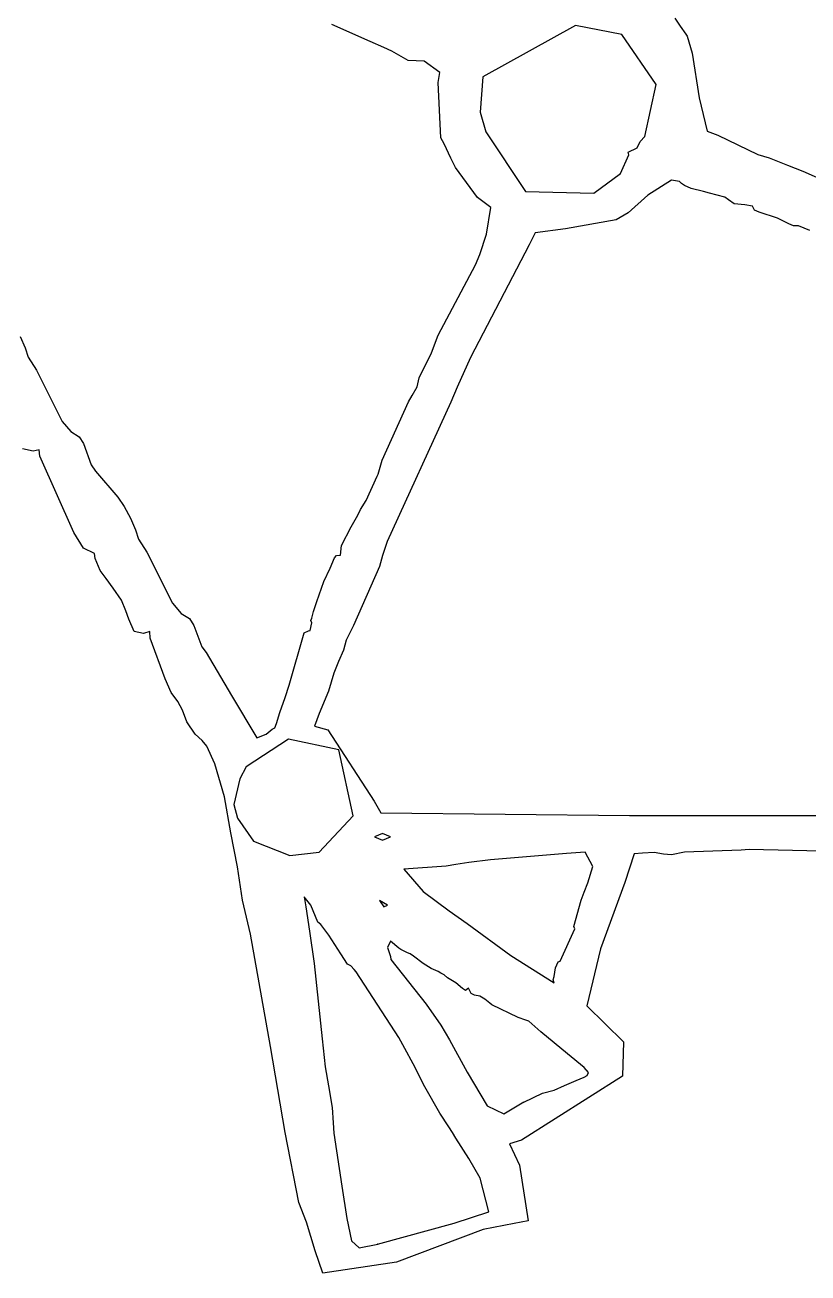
# Model space of a CAD drawing. Extents: x 0 to 208, y 1 to 205.
# Drawn here: x 175.865 to 178.357, y 198.006 to 201.978 of the extents above; entities that cross this region are included whole.
import ezdxf

# ---------------------------------------------------------------- set-up
doc = ezdxf.new("R2010")
doc.units = 0

msp = doc.modelspace()

# ---------------------------------------------------------------- linework, layer by layer
at = {"layer": 'test'}
for p, q in [((177.933151, 202.000537), (177.949774, 201.974685)), ((176.963127, 201.925658), (176.841721, 201.980053)), ((177.616907, 201.976931), (177.321962, 201.813163)), ((177.764266, 201.948382), (177.616907, 201.976931)), ((177.873461, 201.788613), (177.764266, 201.948382)), ((177.949774, 201.974685), (177.967216, 201.948834)), ((177.967216, 201.948834), (177.972042, 201.94271)), ((177.006908, 201.907144), (176.963127, 201.925658)), ((177.032421, 201.894698), (177.006908, 201.907144)), ((177.972042, 201.94271), (177.987761, 201.888416)), ((177.084392, 201.865177), (177.032421, 201.894698)), ((177.134704, 201.863202), (177.084392, 201.865177)), ((177.987761, 201.888416), (178.009916, 201.746357)), ((177.1851, 201.826679), (177.134704, 201.863202)), ((177.179992, 201.794966), (177.1851, 201.826679)), ((177.188628, 201.619751), (177.179992, 201.794966)), ((177.321962, 201.813163), (177.313722, 201.701445)), ((177.837216, 201.623225), (177.873461, 201.788613)), ((178.009916, 201.746357), (178.035908, 201.640357)), ((177.313722, 201.701445), (177.331276, 201.638662)), ((177.331276, 201.638662), (177.457754, 201.448439)), ((178.035908, 201.640357), (178.069546, 201.628249)), ((178.069546, 201.628249), (178.197076, 201.566172)), ((177.198816, 201.600673), (177.188628, 201.619751)), ((177.220208, 201.555001), (177.198816, 201.600673)), ((177.78413, 201.573977), (177.812465, 201.587495)), ((177.812465, 201.587495), (177.822343, 201.607646)), ((177.822343, 201.607646), (177.837216, 201.623225)), ((177.235025, 201.524964), (177.220208, 201.555001)), ((177.759971, 201.506255), (177.785823, 201.564748)), ((177.785823, 201.564748), (177.78413, 201.573977)), ((178.197076, 201.566172), (178.23247, 201.555871)), ((178.23247, 201.555871), (178.290938, 201.5327)), ((177.304629, 201.429042), (177.235025, 201.524964)), ((178.290938, 201.5327), (178.339844, 201.512832)), ((178.339844, 201.512832), (178.412618, 201.481206)), ((177.674755, 201.442789), (177.759971, 201.506255)), ((177.921746, 201.484186), (177.847104, 201.437284)), ((177.947513, 201.480404), (177.921746, 201.484186)), ((177.954032, 201.474252), (177.947513, 201.480404)), ((177.963204, 201.467253), (177.954032, 201.474252)), ((177.346988, 201.397355), (177.304629, 201.429042)), ((177.457754, 201.448439), (177.674783, 201.442766)), ((177.674783, 201.442766), (177.674755, 201.442789)), ((177.847104, 201.437284), (177.783985, 201.380086)), ((177.985076, 201.457629), (177.963204, 201.467253)), ((178.023986, 201.448908), (177.985076, 201.457629)), ((178.042867, 201.443631), (178.023986, 201.448908)), ((178.091658, 201.430113), (178.042867, 201.443631)), ((178.103962, 201.42142), (178.091658, 201.430113)), ((177.333272, 201.31297), (177.346988, 201.397355)), ((178.12146, 201.409539), (178.103962, 201.42142)), ((178.15568, 201.405559), (178.12146, 201.409539)), ((178.179556, 201.401975), (178.15568, 201.405559)), ((178.18568, 201.388824), (178.179556, 201.401975)), ((178.200581, 201.382699), (178.18568, 201.388824)), ((177.745862, 201.358439), (177.584346, 201.329176)), ((177.783985, 201.380086), (177.745862, 201.358439)), ((178.259074, 201.36396), (178.200581, 201.382699)), ((178.295281, 201.345503), (178.259074, 201.36396)), ((177.312585, 201.248291), (177.333272, 201.31297)), ((177.488687, 201.317069), (177.469581, 201.278286)), ((177.584346, 201.329176), (177.488687, 201.317069)), ((178.310803, 201.338757), (178.295281, 201.345503)), ((178.326325, 201.338757), (178.310803, 201.338757)), ((178.361831, 201.324505), (178.326325, 201.338757)), ((177.469581, 201.278286), (177.282403, 200.919915)), ((177.298107, 201.215539), (177.312585, 201.248291)), ((177.179438, 200.990865), (177.298107, 201.215539)), ((175.849202, 200.9874), (175.865514, 200.950658)), ((177.158018, 200.935512), (177.179438, 200.990865)), ((175.865514, 200.950658), (175.875053, 200.920703)), ((175.875053, 200.920703), (175.901272, 200.879476)), ((177.119568, 200.855364), (177.158018, 200.935512)), ((177.282403, 200.919915), (177.239607, 200.826163)), ((175.901272, 200.879476), (175.983023, 200.716925)), ((177.112907, 200.826823), (177.119568, 200.855364)), ((177.08508, 200.779071), (177.097385, 200.798911)), ((177.097385, 200.798911), (177.112907, 200.826823)), ((177.239607, 200.826163), (177.219823, 200.777965)), ((177.001923, 200.593214), (177.08508, 200.779071)), ((177.219823, 200.777965), (177.01688, 200.334038)), ((175.983023, 200.716925), (176.01037, 200.684681)), ((176.01037, 200.684681), (176.037153, 200.668115)), ((176.037153, 200.668115), (176.050841, 200.646073)), ((176.050841, 200.646073), (176.075987, 200.578856)), ((175.890694, 200.621824), (175.856914, 200.629698)), ((175.910336, 200.626735), (175.890694, 200.621824)), ((175.912312, 200.606359), (175.910336, 200.626735)), ((176.020798, 200.363129), (175.912312, 200.606359)), ((176.075987, 200.578856), (176.088828, 200.558169)), ((176.088828, 200.558169), (176.160281, 200.475746)), ((176.988772, 200.549261), (177.001923, 200.593214)), ((176.950203, 200.465012), (176.985498, 200.542572)), ((176.985498, 200.542572), (176.988772, 200.549261)), ((176.160281, 200.475746), (176.180065, 200.445862)), ((176.180065, 200.445862), (176.200611, 200.409035)), ((176.923731, 200.418482), (176.932819, 200.436572)), ((176.932819, 200.436572), (176.950203, 200.465012)), ((176.200611, 200.409035), (176.217092, 200.371533)), ((176.902875, 200.381559), (176.923731, 200.418482)), ((176.051218, 200.31385), (176.020798, 200.363129)), ((176.217092, 200.371533), (176.226631, 200.341578)), ((176.872186, 200.322098), (176.902875, 200.381559)), ((176.226631, 200.341578), (176.25285, 200.300351)), ((176.868771, 200.291189), (176.872186, 200.322098)), ((177.01688, 200.334038), (177.002656, 200.289947)), ((176.086149, 200.296832), (176.051218, 200.31385)), ((176.088407, 200.280943), (176.086149, 200.296832)), ((176.103873, 200.241801), (176.088407, 200.280943)), ((176.25285, 200.300351), (176.334604, 200.1378)), ((176.836005, 200.249513), (176.849749, 200.282129)), ((176.849749, 200.282129), (176.855817, 200.290342)), ((176.855817, 200.290342), (176.868771, 200.291189)), ((177.002656, 200.289947), (176.992468, 200.255347)), ((176.123205, 200.216909), (176.103873, 200.241801)), ((176.816221, 200.207216), (176.836005, 200.249513)), ((176.992468, 200.255347), (176.90974, 200.066758)), ((176.145783, 200.186525), (176.123205, 200.216909)), ((176.793361, 200.143115), (176.816221, 200.207216)), ((176.171945, 200.147381), (176.145783, 200.186525)), ((176.185548, 200.114014), (176.171945, 200.147381)), ((176.334604, 200.1378), (176.361951, 200.105556)), ((176.783032, 200.11211), (176.793361, 200.143115)), ((176.195595, 200.087655), (176.185548, 200.114014)), ((176.212105, 200.047757), (176.195595, 200.087655)), ((176.361951, 200.105556), (176.388734, 200.089018)), ((176.388734, 200.089018), (176.402422, 200.066977)), ((176.774904, 200.083634), (176.777444, 200.090548)), ((176.777726, 200.075703), (176.774904, 200.083634)), ((176.777444, 200.090548), (176.783032, 200.11211)), ((176.241549, 200.041858), (176.212105, 200.047757)), ((176.261841, 200.047644), (176.241549, 200.041858)), ((176.263534, 200.026675), (176.261841, 200.047644)), ((176.402422, 200.066977), (176.428019, 199.999757)), ((176.706045, 199.877564), (176.753512, 200.044151)), ((176.753512, 200.044151), (176.767312, 200.050247)), ((176.767312, 200.050247), (176.772562, 200.051376)), ((176.772562, 200.051376), (176.777726, 200.075703)), ((176.90974, 200.066758), (176.887247, 200.020738)), ((176.311035, 199.897011), (176.263534, 200.026675)), ((176.428019, 199.999757), (176.441453, 199.981525)), ((176.887247, 200.020738), (176.878554, 199.988396)), ((176.441453, 199.981525), (176.522203, 199.844057)), ((176.878554, 199.988396), (176.863032, 199.953005)), ((176.863032, 199.953005), (176.84751, 199.915029)), ((176.329944, 199.854009), (176.311035, 199.897011)), ((176.84751, 199.915029), (176.831113, 199.858241)), ((176.351562, 199.82566), (176.329944, 199.854009)), ((176.522203, 199.844057), (176.602757, 199.70975)), ((176.692329, 199.838045), (176.706045, 199.877564)), ((176.831113, 199.858241), (176.800639, 199.786618)), ((176.366096, 199.797691), (176.351562, 199.82566)), ((176.676016, 199.790482), (176.692329, 199.838045)), ((176.379502, 199.761014), (176.366096, 199.797691)), ((176.406454, 199.72093), (176.379502, 199.761014)), ((176.664699, 199.755012), (176.676016, 199.790482)), ((176.800639, 199.786618), (176.786556, 199.746681)), ((176.428326, 199.701118), (176.406454, 199.72093)), ((176.602757, 199.70975), (176.632526, 199.721745)), ((176.632526, 199.721745), (176.632865, 199.721569)), ((176.632865, 199.721569), (176.650955, 199.737712)), ((176.650955, 199.737712), (176.660325, 199.741663)), ((176.660325, 199.741663), (176.664699, 199.755012)), ((176.786556, 199.746681), (176.828584, 199.735364)), ((176.828584, 199.735364), (176.97578, 199.508331)), ((176.443736, 199.68362), (176.428326, 199.701118)), ((176.469474, 199.626456), (176.443736, 199.68362)), ((176.703111, 199.705239), (176.568226, 199.617866)), ((176.863089, 199.671245), (176.703111, 199.705239)), ((176.909255, 199.461402), (176.863089, 199.671245)), ((176.499364, 199.522068), (176.469474, 199.626456)), ((176.568226, 199.617866), (176.548584, 199.579266)), ((176.548584, 199.579266), (176.52959, 199.498043)), ((176.5196, 199.407748), (176.499364, 199.522068)), ((176.52959, 199.498043), (176.541641, 199.454355)), ((176.97578, 199.508331), (176.997455, 199.470612)), ((176.541641, 199.454355), (176.591766, 199.380949)), ((176.800907, 199.345338), (176.909255, 199.461402)), ((176.997455, 199.470612), (177.788563, 199.46223)), ((177.788563, 199.46223), (179.215663, 199.463641)), ((176.541585, 199.299166), (176.5196, 199.407748)), ((177.002564, 199.404958), (176.976712, 199.394628)), ((177.028415, 199.394628), (177.002564, 199.404958)), ((176.591766, 199.380949), (176.707974, 199.335325)), ((176.976712, 199.394628), (177.002564, 199.384299)), ((177.002564, 199.384299), (177.028415, 199.394628)), ((177.028415, 199.394628), (177.028415, 199.394628)), ((176.707974, 199.335325), (176.80091, 199.345344)), ((176.80091, 199.345344), (176.800907, 199.345338)), ((177.588148, 199.342081), (177.346538, 199.321168)), ((177.647366, 199.345806), (177.588148, 199.342081)), ((177.671581, 199.300634), (177.647366, 199.345806)), ((177.803755, 199.340719), (177.77375, 199.249787)), ((177.829974, 199.342694), (177.803755, 199.340719)), ((177.867439, 199.344388), (177.829974, 199.342694)), ((177.89644, 199.339816), (177.867439, 199.344388)), ((177.922433, 199.337558), (177.89644, 199.339816)), ((177.963902, 199.345432), (177.922433, 199.337558)), ((178.144025, 199.352516), (177.963902, 199.345432)), ((178.169736, 199.354773), (178.144025, 199.352516)), ((178.941142, 199.335385), (178.169736, 199.354773)), ((176.557192, 199.192912), (176.541585, 199.299166)), ((177.204727, 199.300764), (177.069949, 199.29193)), ((177.069949, 199.29193), (177.131829, 199.220147)), ((177.236096, 199.307057), (177.204727, 199.300764)), ((177.277252, 199.312984), (177.236096, 199.307057)), ((177.346538, 199.321168), (177.277252, 199.312984)), ((177.656313, 199.248019), (177.671581, 199.300634)), ((177.643726, 199.218883), (177.656313, 199.248019)), ((177.77375, 199.249787), (177.696181, 199.037787)), ((177.131829, 199.220147), (177.214559, 199.158764)), ((177.634807, 199.192523), (177.643726, 199.218883)), ((176.58262, 199.084324), (176.557192, 199.192912)), ((176.774263, 199.177463), (176.753209, 199.203315)), ((176.753209, 199.203315), (176.758995, 199.172287)), ((176.758995, 199.172287), (176.770171, 199.094727)), ((176.796982, 199.123172), (176.774263, 199.177463)), ((177.018017, 199.177529), (176.993153, 199.192204)), ((176.993153, 199.192204), (177.007123, 199.171461)), ((177.007123, 199.171461), (177.017989, 199.177529)), ((177.017989, 199.177529), (177.018017, 199.177529)), ((177.611242, 199.108861), (177.634807, 199.192523)), ((177.214559, 199.158764), (177.272356, 199.118256)), ((176.770171, 199.094727), (176.785496, 198.991315)), ((176.806634, 199.115411), (176.796982, 199.123172)), ((176.831695, 199.081801), (176.806634, 199.115411)), ((177.272356, 199.118256), (177.411062, 199.016899)), ((177.567921, 198.998939), (177.614262, 199.10206)), ((177.614262, 199.10206), (177.611242, 199.108861)), ((176.645902, 198.72755), (176.58262, 199.084324)), ((176.869948, 199.02254), (176.831695, 199.081801)), ((177.028309, 199.06204), (177.018432, 199.042849)), ((177.054161, 199.039858), (177.028309, 199.06204)), ((176.891425, 198.988931), (176.869948, 199.02254)), ((177.018432, 199.042849), (177.028225, 199.013461)), ((177.028225, 199.013461), (177.028789, 199.004148)), ((177.060906, 199.036189), (177.054161, 199.039858)), ((177.082355, 199.024985), (177.060906, 199.036189)), ((177.090652, 199.022445), (177.082355, 199.024985)), ((177.101489, 199.014684), (177.090652, 199.022445)), ((177.131727, 198.991428), (177.101489, 199.014684)), ((177.411062, 199.016899), (177.548676, 198.929961)), ((177.696181, 199.037787), (177.652358, 198.856815)), ((176.785496, 198.991315), (176.810896, 198.752219)), ((176.901782, 198.983568), (176.891425, 198.988931)), ((176.911858, 198.972449), (176.901782, 198.983568)), ((176.918603, 198.964688), (176.911858, 198.972449)), ((177.028789, 199.004148), (177.141508, 198.862272)), ((177.157494, 198.976019), (177.131727, 198.991428)), ((177.179451, 198.966282), (177.157494, 198.976019)), ((177.188623, 198.960384), (177.179451, 198.966282)), ((177.548617, 198.949945), (177.552907, 198.97732)), ((177.552907, 198.97732), (177.561119, 198.996399)), ((177.561119, 198.996399), (177.567921, 198.998939)), ((177.054295, 198.755672), (176.918603, 198.964688)), ((177.19898, 198.955219), (177.188623, 198.960384)), ((177.20931, 198.945483), (177.19898, 198.955219)), ((177.236121, 198.930045), (177.20931, 198.945483)), ((177.25757, 198.911955), (177.236121, 198.930045)), ((177.548676, 198.929961), (177.545458, 198.939641)), ((177.545458, 198.939641), (177.545484, 198.939616)), ((177.545484, 198.939616), (177.548617, 198.949945)), ((177.266431, 198.905972), (177.25757, 198.911955)), ((177.275942, 198.912632), (177.266431, 198.905972)), ((177.285143, 198.895473), (177.275942, 198.912632)), ((177.295528, 198.89107), (177.285143, 198.895473)), ((177.312744, 198.887684), (177.295528, 198.89107)), ((177.328266, 198.877665), (177.312744, 198.887684)), ((177.141508, 198.862272), (177.187855, 198.795052)), ((177.343788, 198.865586), (177.328266, 198.877665)), ((177.350279, 198.859998), (177.343788, 198.865586)), ((177.434613, 198.81933), (177.350279, 198.859998)), ((177.652358, 198.856815), (177.769333, 198.74234)), ((177.458376, 198.810948), (177.434613, 198.81933)), ((177.467972, 198.808408), (177.458376, 198.810948)), ((177.506752, 198.774222), (177.467972, 198.808408)), ((177.187855, 198.795052), (177.215936, 198.748517)), ((177.591461, 198.704414), (177.506752, 198.774222)), ((176.692847, 198.453504), (176.645902, 198.72755)), ((176.810896, 198.752219), (176.82004, 198.662978)), ((177.073542, 198.721252), (177.054295, 198.755672)), ((177.215936, 198.748517), (177.271466, 198.645167)), ((177.769333, 198.74234), (177.7662, 198.63242)), ((177.100551, 198.67186), (177.073542, 198.721252)), ((177.644648, 198.660433), (177.591461, 198.704414)), ((176.82004, 198.662978), (176.830764, 198.602178)), ((177.137672, 198.59947), (177.100551, 198.67186)), ((177.657997, 198.644374), (177.644648, 198.660433)), ((177.271466, 198.645167), (177.335603, 198.538357)), ((177.7662, 198.63242), (177.444786, 198.429344)), ((177.581676, 198.603537), (177.619135, 198.619059)), ((177.619135, 198.619059), (177.643717, 198.630009)), ((177.643717, 198.630009), (177.653933, 198.634638)), ((177.653933, 198.634638), (177.657997, 198.644374)), ((176.830764, 198.602178), (176.84242, 198.533584)), ((177.185088, 198.515616), (177.137672, 198.59947)), ((177.45241, 198.550488), (177.511733, 198.578814)), ((177.511733, 198.578814), (177.549246, 198.588015)), ((177.549246, 198.588015), (177.581676, 198.603537)), ((176.84242, 198.533584), (176.845299, 198.484715)), ((177.335603, 198.538357), (177.388658, 198.512534)), ((177.388658, 198.512534), (177.452234, 198.55069)), ((177.452234, 198.55069), (177.45241, 198.550488)), ((177.214027, 198.472041), (177.185088, 198.515616)), ((176.735968, 198.23104), (176.692847, 198.453504)), ((176.845299, 198.484715), (176.848121, 198.451235)), ((176.848121, 198.451235), (176.873239, 198.282935)), ((177.224921, 198.453584), (177.214027, 198.472041)), ((177.236068, 198.435099), (177.224921, 198.453584)), ((177.277431, 198.370842), (177.236068, 198.435099)), ((177.444786, 198.429344), (177.406542, 198.417321)), ((177.406542, 198.417321), (177.438182, 198.350102)), ((177.31305, 198.308796), (177.277431, 198.370842)), ((177.438182, 198.350102), (177.465557, 198.172869)), ((177.341244, 198.201538), (177.31305, 198.308796)), ((176.873239, 198.282935), (176.888704, 198.179523)), ((176.760606, 198.168697), (176.735968, 198.23104)), ((176.888704, 198.179523), (176.904283, 198.108778)), ((177.230077, 198.165021), (177.341244, 198.201538)), ((177.465557, 198.172869), (177.420949, 198.16412)), ((176.788405, 198.076995), (176.760606, 198.168697)), ((176.98705, 198.098513), (177.230077, 198.165021)), ((177.322708, 198.144703), (177.04733, 198.040529)), ((177.420949, 198.16412), (177.322708, 198.144703)), ((176.904283, 198.108778), (176.928131, 198.086172)), ((176.928131, 198.086172), (176.987161, 198.098505)), ((176.987161, 198.098505), (176.98705, 198.098513)), ((176.813043, 198.006335), (176.788405, 198.076995)), ((177.04733, 198.040529), (176.813043, 198.006335))]:
    msp.add_line(p, q, dxfattribs=at)

doc.saveas('drawing.dxf')
